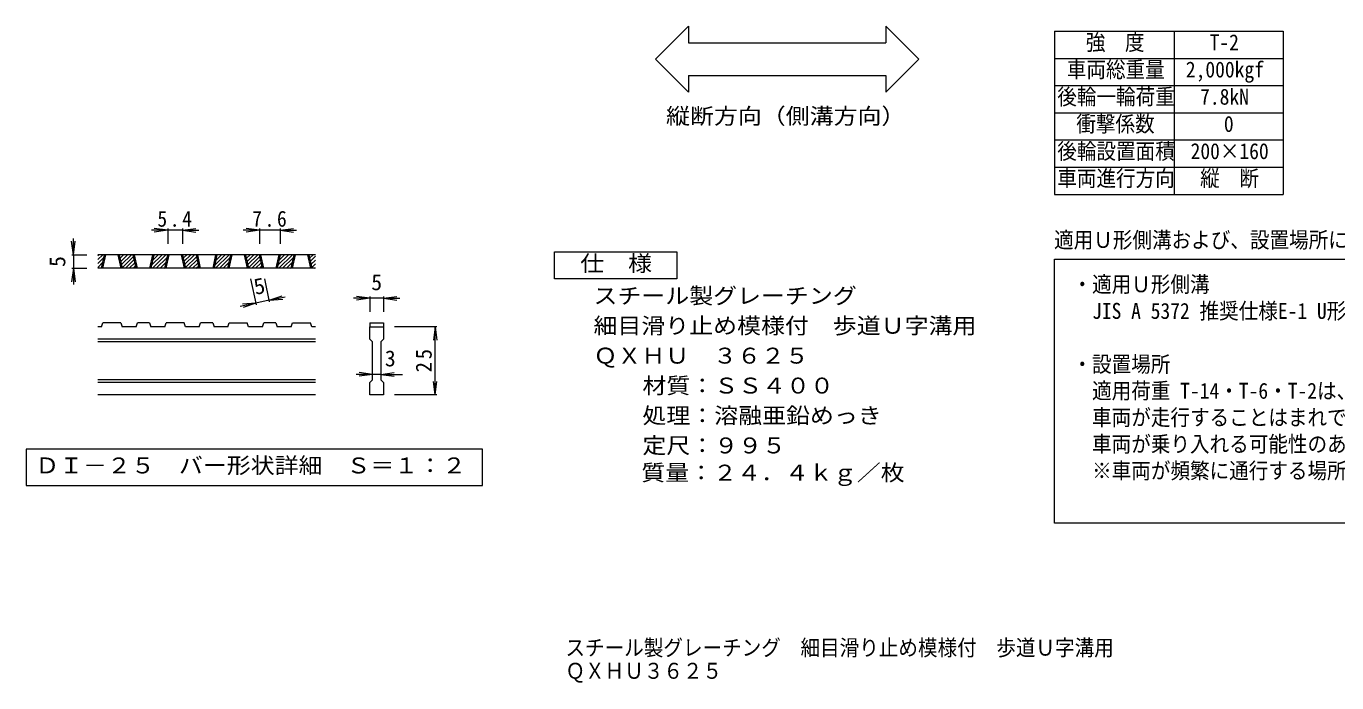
# Model space of a CAD drawing. Units: millimetres, scale not verified, with parts at other scales. Extents: x -905 to 910, y -686 to 619.
# Drawn here: x -905 to 299, y -686 to -83 of the extents above; entities that cross this region are included whole.
import ezdxf
from ezdxf.enums import TextEntityAlignment as Align

# ---------------------------------------------------------------- set-up
doc = ezdxf.new("R2010")
doc.units = ezdxf.units.MM
doc.header["$LTSCALE"] = 5
for name, color, linetype, lineweight in [('1-5_1-5ﾚｲﾔ', 7, 'Continuous', 9), ('D-0', 3, 'Continuous', 9), ('D-4', 7, 'Continuous', 9), ('F-5_F-5ﾚｲﾔ', 7, 'Continuous', 9)]:
    doc.layers.add(name, color=color, linetype=linetype, lineweight=lineweight)
doc.layers.add('F-4_F-4ﾚｲﾔ', color=2, linetype='Continuous')
doc.styles.add('ＭＳ ゴシック', font='')
doc.styles.get('ＭＳ ゴシック').set_extended_font_data('MS Gothic')

msp = doc.modelspace()

# ---------------------------------------------------------------- linework, layer by layer
at = {"layer": '1-5_1-5ﾚｲﾔ'}
for p, q in [((-296.428, -82.535), (-326.734, -112.842)), ((-296.428, -82.535), (-296.428, -97.842)), ((-115.153, -82.535), (-84.847, -112.842)), ((-115.153, -82.535), (-115.153, -97.842)), ((-296.428, -97.842), (-115.153, -97.842)), ((-326.734, -112.842), (-296.428, -143.148)), ((-84.847, -112.842), (-115.153, -143.148)), ((-296.428, -127.842), (-296.428, -143.148)), ((-296.428, -127.842), (-115.153, -127.842)), ((-115.153, -127.842), (-115.153, -143.148))]:
    msp.add_line(p, q, dxfattribs=at)
at = {"layer": '1-5_1-5ﾚｲﾔ', "color": 2}
msp.add_lwpolyline([(-419.624, -314.713), (-419.624, -289.713), (-307.124, -289.713), (-307.124, -314.713)], close=True, dxfattribs=at)
at = {"layer": 'D-0'}
for p, q in [((-839.173, -297.029), (-834.64, -292.496)), ((-839.173, -293.494), (-838.175, -292.496)), ((-639.173, -292.496), (-839.173, -292.496)), ((-839.173, -300.565), (-833.592, -294.984)), ((-839.173, -304.1), (-834.555, -299.482)), ((-835.735, -304.996), (-833.06, -292.496)), ((-834.485, -304.996), (-831.81, -292.496)), ((-820.735, -292.496), (-818.06, -304.996)), ((-819.485, -292.496), (-816.81, -304.996)), ((-819.399, -292.895), (-819, -292.496)), ((-818.776, -295.807), (-815.465, -292.496)), ((-818.153, -298.72), (-811.929, -292.496)), ((-817.53, -301.632), (-808.394, -292.496)), ((-816.906, -304.544), (-806.377, -294.015)), ((-813.823, -304.996), (-805.753, -296.927)), ((-810.287, -304.996), (-805.13, -299.839)), ((-804.027, -304.996), (-806.702, -292.496)), ((-802.777, -304.996), (-805.452, -292.496)), ((-789.027, -292.496), (-791.702, -304.996)), ((-787.777, -292.496), (-790.452, -304.996)), ((-789.864, -302.251), (-780.109, -292.496)), ((-789.074, -304.996), (-776.574, -292.496)), ((-788.902, -297.753), (-783.645, -292.496)), ((-787.939, -293.255), (-787.18, -292.496)), ((-785.538, -304.996), (-775.526, -294.984)), ((-782.003, -304.996), (-776.489, -299.482)), ((-777.669, -304.996), (-774.994, -292.496)), ((-776.419, -304.996), (-773.744, -292.496)), ((-762.669, -292.496), (-759.994, -304.996)), ((-761.419, -292.496), (-758.744, -304.996)), ((-761.333, -292.895), (-760.934, -292.496)), ((-760.71, -295.807), (-757.399, -292.496)), ((-760.087, -298.72), (-753.863, -292.496)), ((-759.464, -301.632), (-750.328, -292.496)), ((-758.84, -304.544), (-748.311, -294.015)), ((-755.757, -304.996), (-747.687, -296.927)), ((-752.221, -304.996), (-747.064, -299.839)), ((-745.961, -304.996), (-748.636, -292.496)), ((-744.711, -304.996), (-747.386, -292.496)), ((-730.961, -292.496), (-733.636, -304.996)), ((-729.711, -292.496), (-732.386, -304.996)), ((-731.798, -302.251), (-722.043, -292.496)), ((-731.008, -304.996), (-718.508, -292.496)), ((-730.836, -297.753), (-725.579, -292.496)), ((-729.873, -293.255), (-729.114, -292.496)), ((-727.472, -304.996), (-717.46, -294.984)), ((-723.937, -304.996), (-718.423, -299.482)), ((-719.603, -304.996), (-716.928, -292.496)), ((-718.353, -304.996), (-715.678, -292.496)), ((-704.603, -292.496), (-701.928, -304.996)), ((-703.353, -292.496), (-700.678, -304.996)), ((-703.267, -292.895), (-702.868, -292.496)), ((-702.644, -295.807), (-699.333, -292.496)), ((-702.021, -298.72), (-695.797, -292.496)), ((-701.398, -301.632), (-692.262, -292.496)), ((-700.774, -304.544), (-690.245, -294.015)), ((-697.691, -304.996), (-689.621, -296.927)), ((-694.155, -304.996), (-688.998, -299.839)), ((-687.895, -304.996), (-690.57, -292.496)), ((-686.645, -304.996), (-689.32, -292.496)), ((-672.895, -292.496), (-675.57, -304.996)), ((-671.645, -292.496), (-674.32, -304.996)), ((-673.732, -302.251), (-663.977, -292.496)), ((-672.942, -304.996), (-660.442, -292.496)), ((-672.77, -297.753), (-667.513, -292.496)), ((-671.807, -293.255), (-671.048, -292.496)), ((-669.406, -304.996), (-659.394, -294.984)), ((-665.871, -304.996), (-660.357, -299.482)), ((-661.537, -304.996), (-658.862, -292.496)), ((-660.287, -304.996), (-657.612, -292.496)), ((-646.537, -292.496), (-643.862, -304.996)), ((-645.287, -292.496), (-642.612, -304.996)), ((-645.201, -292.895), (-644.802, -292.496)), ((-644.578, -295.807), (-641.267, -292.496)), ((-643.955, -298.72), (-639.173, -293.938)), ((-643.331, -301.632), (-639.173, -297.474)), ((-642.708, -304.544), (-639.173, -301.009)), ((-639.173, -304.996), (-839.173, -304.996)), ((-836.533, -304.996), (-835.517, -303.98)), ((-806.752, -304.996), (-804.507, -302.752)), ((-778.467, -304.996), (-777.451, -303.98)), ((-748.686, -304.996), (-746.441, -302.752)), ((-720.401, -304.996), (-719.385, -303.98)), ((-690.62, -304.996), (-688.375, -302.752)), ((-662.335, -304.996), (-661.319, -303.98)), ((-639.625, -304.996), (-639.173, -304.545)), ((-835.735, -358.746), (-839.173, -358.746)), ((-835.735, -358.746), (-834.485, -354.996)), ((-818.06, -354.996), (-834.485, -354.996)), ((-818.06, -354.996), (-816.81, -358.746)), ((-804.027, -358.746), (-816.81, -358.746)), ((-804.027, -358.746), (-802.777, -354.996)), ((-791.702, -354.996), (-802.777, -354.996)), ((-791.702, -354.996), (-790.452, -358.746)), ((-777.669, -358.746), (-790.452, -358.746)), ((-777.669, -358.746), (-776.419, -354.996)), ((-759.994, -354.996), (-776.419, -354.996)), ((-758.744, -358.746), (-759.994, -354.996)), ((-745.961, -358.746), (-758.744, -358.746)), ((-745.961, -358.746), (-744.711, -354.996)), ((-733.636, -354.996), (-744.711, -354.996)), ((-733.636, -354.996), (-732.386, -358.746)), ((-719.603, -358.746), (-732.386, -358.746)), ((-719.603, -358.746), (-718.353, -354.996)), ((-718.353, -354.996), (-701.928, -354.996)), ((-700.678, -358.746), (-701.928, -354.996)), ((-687.895, -358.746), (-700.678, -358.746)), ((-687.895, -358.746), (-686.645, -354.996)), ((-675.57, -354.996), (-686.645, -354.996)), ((-675.57, -354.996), (-674.32, -358.746)), ((-661.537, -358.746), (-674.32, -358.746)), ((-661.537, -358.746), (-660.287, -354.996)), ((-660.287, -354.996), (-643.862, -354.996)), ((-642.612, -358.746), (-643.862, -354.996)), ((-639.173, -358.746), (-642.612, -358.746)), ((-589.173, -354.996), (-576.673, -354.996)), ((-589.173, -354.996), (-589.173, -358.746)), ((-589.173, -358.746), (-576.673, -358.746)), ((-589.173, -369.996), (-589.173, -358.746)), ((-576.673, -354.996), (-576.673, -358.746)), ((-576.673, -358.746), (-576.673, -369.996)), ((-639.173, -369.996), (-839.173, -369.996)), ((-639.173, -372.496), (-839.173, -372.496)), ((-589.173, -369.996), (-586.673, -372.496)), ((-586.673, -407.496), (-586.673, -372.496)), ((-579.173, -372.496), (-576.673, -369.996)), ((-579.173, -372.496), (-579.173, -407.496)), ((-639.173, -407.496), (-839.173, -407.496)), ((-579.173, -407.496), (-576.673, -409.996)), ((-639.173, -409.996), (-839.173, -409.996)), ((-639.173, -421.246), (-839.173, -421.246)), ((-576.673, -421.246), (-589.173, -421.246)), ((-576.673, -409.996), (-576.673, -421.246))]:
    msp.add_line(p, q, dxfattribs=at)
msp.add_lwpolyline([(-589.173, -421.246), (-589.173, -409.996), (-586.673, -407.496)], dxfattribs=at)
at = {"layer": 'D-0', "color": 7}
msp.add_lwpolyline([(-905, -471.246), (-905, -504.472), (-485.846, -504.472), (-485.846, -471.246)], close=True, dxfattribs=at)
at = {"layer": 'D-4'}
for p, q in [((-774.994, -269.996), (-789.994, -269.996)), ((-774.994, -269.996), (-787.387, -268.365)), ((-774.994, -269.996), (-787.387, -271.628)), ((-774.994, -268.496), (-774.994, -282.496)), ((-761.419, -269.996), (-774.994, -269.996)), ((-761.419, -269.996), (-749.026, -268.365)), ((-761.419, -268.496), (-761.419, -282.496)), ((-761.419, -269.996), (-749.026, -271.628)), ((-761.419, -269.996), (-746.419, -269.996)), ((-690.57, -269.996), (-705.57, -269.996)), ((-690.57, -269.996), (-702.963, -268.365)), ((-690.57, -269.996), (-702.963, -271.628)), ((-690.57, -268.496), (-690.57, -282.496)), ((-671.645, -269.996), (-690.57, -269.996)), ((-671.645, -269.996), (-659.252, -268.365)), ((-671.645, -268.496), (-671.645, -282.496)), ((-671.645, -269.996), (-659.252, -271.628)), ((-671.645, -269.996), (-656.645, -269.996)), ((-861.673, -292.496), (-863.305, -280.103)), ((-861.673, -292.496), (-861.673, -277.496)), ((-861.673, -292.496), (-860.042, -280.103)), ((-863.173, -292.496), (-849.173, -292.496)), ((-861.673, -292.496), (-861.673, -304.996)), ((-861.673, -304.996), (-863.305, -317.389)), ((-863.173, -304.996), (-849.173, -304.996)), ((-861.673, -304.996), (-860.042, -317.389)), ((-861.673, -304.996), (-861.673, -319.996)), ((-693.526, -338.415), (-698.585, -314.775)), ((-681.303, -335.799), (-685.802, -314.775)), ((-693.84, -336.948), (-708.508, -340.087)), ((-693.84, -336.948), (-706.3, -337.946)), ((-693.84, -336.948), (-705.617, -341.137)), ((-681.617, -334.332), (-693.84, -336.948)), ((-681.617, -334.332), (-669.84, -330.143)), ((-681.617, -334.332), (-666.949, -331.193)), ((-681.617, -334.332), (-669.157, -333.334)), ((-589.173, -332.496), (-604.173, -332.496)), ((-589.173, -332.496), (-601.566, -330.865)), ((-589.173, -332.496), (-601.566, -334.128)), ((-589.173, -330.996), (-589.173, -344.996)), ((-576.673, -332.496), (-589.173, -332.496)), ((-576.673, -332.496), (-564.28, -330.865)), ((-576.673, -330.996), (-576.673, -344.996)), ((-576.673, -332.496), (-564.28, -334.128)), ((-576.673, -332.496), (-561.673, -332.496)), ((-527.673, -358.746), (-566.673, -358.746)), ((-529.173, -358.746), (-530.805, -371.139)), ((-529.173, -421.246), (-529.173, -358.746)), ((-529.173, -358.746), (-527.542, -371.139)), ((-586.673, -402.496), (-601.673, -402.496)), ((-586.673, -402.496), (-599.066, -400.864)), ((-586.673, -402.496), (-599.066, -404.128)), ((-579.173, -402.496), (-586.673, -402.496)), ((-579.173, -402.496), (-566.78, -400.864)), ((-579.173, -402.496), (-566.78, -404.128)), ((-579.173, -402.496), (-559.173, -402.496)), ((-529.173, -421.246), (-530.805, -408.853)), ((-529.173, -421.246), (-527.542, -408.853)), ((-527.673, -421.246), (-566.673, -421.246))]:
    msp.add_line(p, q, dxfattribs=at)
at = {"layer": 'F-5_F-5ﾚｲﾔ', "color": 2}
for p, q in [((40, -87.055), (40, -237.055)), ((40, -87.055), (250, -87.055)), ((150, -87.055), (150, -237.055)), ((250, -87.055), (250, -237.055)), ((40, -112.055), (250, -112.055)), ((40, -137.055), (250, -137.055)), ((40, -162.055), (250, -162.055)), ((40, -187.055), (250, -187.055)), ((40, -212.055), (250, -212.055)), ((40, -237.055), (250, -237.055)), ((40, -296.661), (910, -296.661)), ((40, -539.054), (40, -296.661))]:
    msp.add_line(p, q, dxfattribs=at)
msp.add_lwpolyline([(910, -296.661), (910, -539.054), (40, -539.054)], dxfattribs=at)

# ---------------------------------------------------------------- texts
at = {"layer": '1-5_1-5ﾚｲﾔ', "color": 2, "style": 'ＭＳ ゴシック', "width": 1.1}
for s, p in [('縦断方向（側溝方向）', (-317.04, -176.802)), ('仕\u3000様', (-395.873, -312.213)), ('スチール製グレーチング', (-383.723, -341.972)), ('細目滑り止め模様付\u3000歩道Ｕ字溝用', (-383.723, -369.472)), ('ＱＸＨＵ\u3000３６２５', (-383.723, -396.972)), ('材質：ＳＳ４００', (-338.723, -424.471)), ('処理：溶融亜鉛めっき', (-338.723, -451.971)), ('定尺：９９５', (-338.723, -479.472)), ('\u3000\u3000質量：２４．４ｋｇ／枚', (-383.723, -504.472))]:
    msp.add_text(s, height=14.66, dxfattribs=at).set_placement(p, align=Align.BOTTOM_LEFT)
at = {"layer": 'D-0', "color": 2, "style": 'ＭＳ ゴシック', "width": 1.1}
msp.add_text('ＤＩ－２５\u3000バー形状詳細\u3000Ｓ＝１：２', height=14.66, dxfattribs=at).set_placement((-896.673, -497.859), align=Align.BOTTOM_LEFT)
at = {"layer": 'D-4', "color": 2, "style": 'ＭＳ ゴシック'}
for rotation, p in [(90, (-864.673, -303.746)), (12.079, (-693.246, -333.753))]:
    msp.add_text('5', height=14.66, rotation=rotation, dxfattribs=at).set_placement(p, align=Align.BOTTOM_LEFT)
for s, p in [('5', (-587.923, -329.496)), ('3', (-575.423, -399.496))]:
    msp.add_text(s, height=14.66, dxfattribs=at).set_placement(p, align=Align.BOTTOM_LEFT)
at = {"layer": 'D-4', "color": 2, "char_height": 14.66, "attachment_point": 7, "style": 'ＭＳ ゴシック'}
for s, insert in [('\\T1.27;\\W0.9;5.4', (-784.456, -266.996)), ('\\T1.27;\\W0.9;7.6', (-697.357, -266.996))]:
    msp.add_mtext(s, dxfattribs=dict(at, insert=insert))
at = {"layer": 'D-4', "color": 2, "insert": (-532.173, -400.621), "char_height": 14.66, "attachment_point": 7, "rotation": 90, "style": 'ＭＳ ゴシック'}
msp.add_mtext('\\T1.27;\\W0.95;25', dxfattribs=at)
at = {"layer": 'F-4_F-4ﾚｲﾔ', "style": 'ＭＳ ゴシック', "width": 0.9}
for s, p in [('スチール製グレーチング\u3000細目滑り止め模様付\u3000歩道Ｕ字溝用', (-409.447, -665.304)), ('ＱＸＨＵ３６２５', (-409.447, -686.554))]:
    msp.add_text(s, height=14.66, dxfattribs=at).set_placement(p, align=Align.BOTTOM_LEFT)
at = {"layer": 'F-5_F-5ﾚｲﾔ', "style": 'ＭＳ ゴシック', "width": 0.9}
for s, p in [('強\u3000度', (68.75, -109.055)), ('T-2', (182.5, -109.055)), ('車両総重量', (51.25, -134.055)), ('2,000kgf', (160.625, -134.055)), ('後輪一輪荷重', (42.5, -159.055)), ('7.8kN', (173.75, -159.055)), ('衝撃係数', (60, -184.055)), ('0', (195.625, -184.055)), ('後輪設置面積', (42.5, -209.055)), ('200×160', (165, -209.055)), ('車両進行方向', (42.5, -234.055)), ('縦\u3000断', (173.75, -234.055)), ('適用Ｕ形側溝および、設置場所について', (39.559, -290.595)), ('・適用Ｕ形側溝', (56.474, -331.373)), ('\u3000JIS A 5372 推奨仕様E-1 U形側溝、推奨仕様E-2 上ぶた式U形側溝の本体に適用します。', (56.474, -355.842)), ('・設置場所', (56.474, -404.781)), ('\u3000適用荷重 T-14・T-6・T-2は、建物内、建物敷地内、公園敷地内、車道以外で、', (56.474, -429.251)), ('\u3000車両が走行することはまれで、走行することがあっても一時待避などで低速で走行するような、', (56.474, -453.72)), ('\u3000車両が乗り入れる可能性のある場所に設置できます。 ', (56.474, -478.189)), ('\u3000※車両が頻繁に通行する場所や、フォークリフト等の特殊車両が通行する場所には適しません。', (56.474, -502.659))]:
    msp.add_text(s, height=14.66, dxfattribs=at).set_placement(p, align=Align.BOTTOM_LEFT)

doc.saveas('drawing.dxf')
